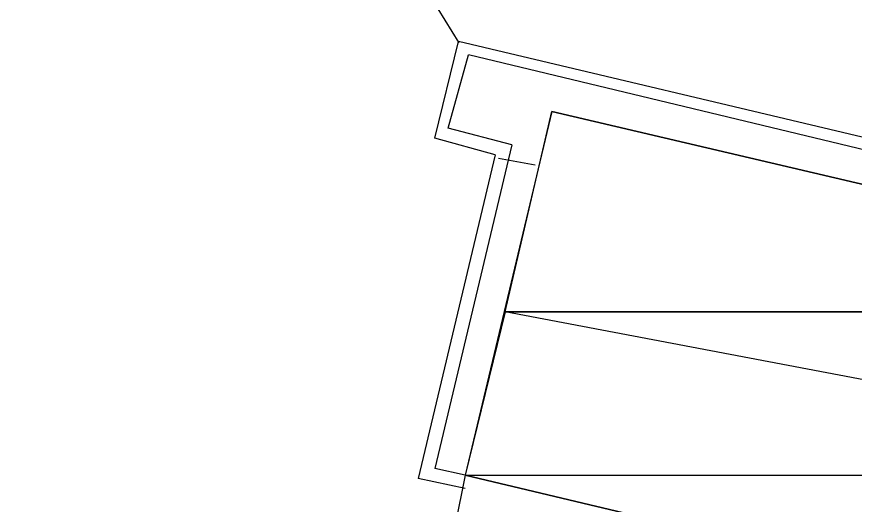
# Model space of a CAD drawing. Header units: feet. Extents: x -84 to 198, y -22 to 181.
# Drawn here: x 119.237 to 122.585, y 91.191 to 93.143 of the extents above; entities that cross this region are included whole.
import ezdxf

# ---------------------------------------------------------------- set-up
doc = ezdxf.new("R2010")
doc.units = ezdxf.units.FT
for name, color, linetype in [('A-LINEA', 7, 'CONTINUOUS'), ('A-LINEA-GRUESA', 7, 'CONTINUOUS'), ('A-MURO-CONCRETO', 8, 'CONTINUOUS')]:
    doc.layers.add(name, color=color, linetype=linetype)

msp = doc.modelspace()

# ---------------------------------------------------------------- linework, layer by layer
at = {"layer": 'A-LINEA'}
for p, q in [((121.0039, 93.0388), (118.899, 96.4483)), ((121.0039, 93.0388), (118.899, 96.4483)), ((120.9067, 92.6578), (121, 93.0444)), ((120.9067, 92.6578), (121, 93.0444)), ((124.88, 92.1244), (121, 93.0444)), ((120.96, 92.6978), (121.04, 92.9911)), ((124.8133, 92.0844), (121.04, 92.9911)), ((121.2133, 92.6311), (120.96, 92.6978)), ((121.1467, 92.5911), (120.9067, 92.6578)), ((121.2133, 92.6311), (120.9067, 91.3378)), ((121.1467, 92.5911), (120.84, 91.2978)), ((121.0267, 91.3111), (120.9067, 91.3378)), ((121.0267, 91.3111), (120.96, 90.9778)), ((121.0267, 91.2578), (120.84, 91.2978))]:
    msp.add_line(p, q, dxfattribs=at)
msp.add_lwpolyline([(124.44, 90.4978), (124.7867, 91.9644), (121.3733, 92.7644), (121.0267, 91.3111), (124.44, 90.4978)], dxfattribs=at)
at = {"layer": 'A-LINEA-GRUESA'}
msp.add_line((121.16, 92.5778), (121.3067, 92.5511), dxfattribs=at)
at = {"layer": 'A-MURO-CONCRETO'}
for points in [[(121.3733, 92.7644), (124.7867, 91.9644), (121.1867, 91.9644), (121.3733, 92.7644), (121.3733, 92.7644)], [(121.1867, 91.9644), (121.0267, 91.3111), (124.6267, 91.3111), (121.1867, 91.9644)], [(121.1867, 91.9644), (124.7867, 91.9644), (124.6267, 91.3111), (121.1867, 91.9644), (121.1867, 91.9644)], [(121.0267, 91.3111), (124.6267, 91.3111), (124.44, 90.4978), (121.0267, 91.3111), (121.0267, 91.3111)]]:
    msp.add_lwpolyline(points, dxfattribs=at)

doc.saveas('drawing.dxf')
